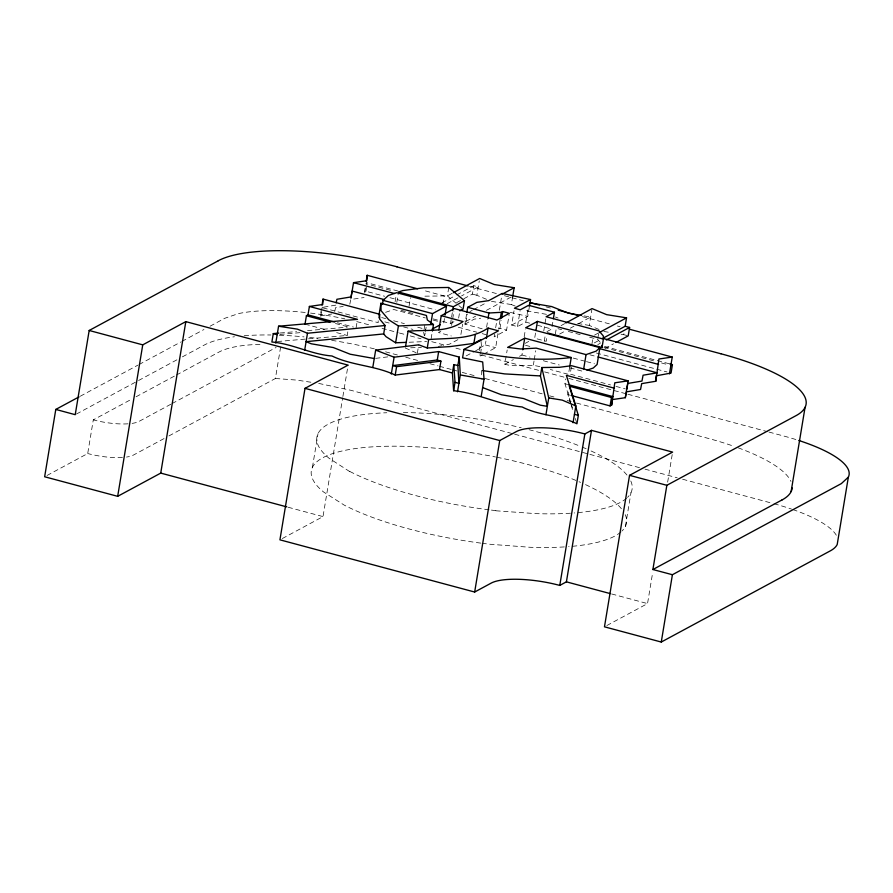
<?xml version="1.0" encoding="UTF-8"?>
<svg xmlns="http://www.w3.org/2000/svg" width="893" height="893" viewBox="0 0 893 893"><rect width="100%" height="100%" fill="white"/><g stroke="black" fill="none" stroke-linecap="round" stroke-linejoin="round"><path stroke-width="0.67" stroke-dasharray="4.46 3.35" d="M47.039 475.467L87.715 453.521L93.296 419.866L131.182 399.428M168.922 435.929L275.412 378.487L280.77 346.171M321.458 308.71L320.263 315.921L331.805 313.99M320.777 316.167L322.284 307.103M312.416 467.363L317.986 433.708M277.366 341.539L347.21 335.455L347.801 331.85M282.333 538.535L323.009 516.601L342.666 397.865M342.89 396.503L348.08 365.114M356.106 327.764L357.111 321.759M364.98 288.517L364.389 292.123L365.974 291.263L384.637 296.264M364.913 292.357L365.985 285.894M366.197 284.599L366.621 282.009M365.974 291.263L366.978 285.247M395.097 301.745L396.168 295.27M396.805 302.381L398.512 292.022M409.05 306.176L410.445 297.76M417.344 353.237L418.739 344.821M424.052 329.696L424.912 324.516M424.755 335.522L425.191 332.933M425.403 331.638L426.262 326.458M431.118 338.771L432.402 331.002M442.816 304.357L444.212 295.94L422.958 290.247M448.766 287.479L447.371 295.896L457.83 304.725M443.732 322.898L444.591 317.718M442.526 321.402L450.541 323.545L451.4 318.377M451.612 317.082L452.472 311.903M451.601 325.432L452.461 320.252M452.673 318.957L453.957 311.188M458.645 318.087L459.638 312.07M460.9 334.495L462.619 324.137M482.187 328.769L464.929 324.148L466.648 313.789M464.862 320.989L466.079 321.313L467.273 314.102M463.869 298.731L472.43 294.11L473.826 285.704L478.28 286.887L461.525 295.929M486.607 299.345L476.884 295.304L479.273 280.882M479.742 350.681L480.322 343.202M480.557 353.617L481.55 347.611L480.925 339.586M486.596 327.251L487.879 319.482M479.53 348.002L485.301 344.899L485.937 341.014M494.599 334.261L494.175 336.84L506.577 330.153L509.144 314.626M495.671 327.787L496.742 321.313M499.332 310.239L501.699 296.007M500.047 320.074L498.54 329.137L499.946 328.378L506.577 330.153M483.738 354.097L495.648 347.667L498.216 332.129M499.946 328.378L501.23 320.609M515.25 306.087L511.376 304.558L512.761 296.141M539.874 366.688C528.578 363.462 516.388 367.715 504.813 364.232L507.179 349.989M529.683 323.166L525.81 322.127L517.482 326.626L511.667 325.063L514.022 310.82M517.482 326.626L520.05 311.088M525.81 322.127L528.377 306.589M524.18 336.817L525.464 329.048M511.667 325.063L527.774 316.379L529.27 307.315M519.492 356.318L521.936 355.001L522.572 351.116M535.521 333.056L534.661 338.235L546.237 341.338L547.041 336.527M533.389 364.947L534.025 361.062M534.237 359.767L535.744 350.715M543.77 330.968L545.913 318.02M544.261 341.316L545.255 335.299M546.907 331.627L551.673 329.059L553.169 319.995M555.323 334.25L556.317 328.244L561.652 329.673M570.727 402.363L564.956 383.744L565.749 378.945M569.656 367.135L568.461 374.357L550.267 369.479M571.364 366.911L570.169 374.122L610.555 384.95M570.772 403.893L567.892 394.606L568.484 391M598.991 329.461L589.257 325.432L591.847 309.804M591.903 344.185L592.896 338.179M597.852 338.123L598.645 333.312M627.087 335.567L623.749 334.674L624.151 332.274M625.413 526.334L630.983 492.679M606.86 625.524L647.537 603.59L652.738 572.201M667.651 482.131L672.619 452.104M334.819 311.211L335.5 307.705L343.191 306.411M349.833 304.167L350.737 299.479L364.054 297.536M561.083 325.621L564.655 323.657M559.688 334.038L564.454 331.426M570.404 328.144L573.976 326.179M578.742 323.567L590.653 317.015L584.145 315.899M80.281 396.224L137.835 365.181M139.051 364.523L180.687 342.064M181.904 341.405L203.95 329.517M210.067 326.213L224.768 318.288L238.375 313.633A106.49 29.346 9.4 0 1 306.522 312.617M76.441 414.028L137.343 381.166M138.571 380.507L177.54 359.477M182.418 356.854L204.341 345.022A138.582 38.243 9.4 0 1 234.424 336.761M136.071 396.782L175.184 375.685M176.412 375.027L219.187 351.954A106.49 29.346 9.4 0 1 262.81 344.296M170.82 404.25L138.995 421.418A35.497 9.778 9.4 0 1 132.097 423.394M172.048 403.591L276.093 347.466M164.033 438.575L133.425 455.073A35.497 9.778 9.4 0 1 126.527 457.06M452.148 293.317L447.371 295.896L422.076 296.208M442.013 302.85L455.475 295.594M456.691 294.936L473.826 285.704M447.17 303.665L460.33 296.576M456.524 302.694L462.641 299.389M469.874 311.612L472.263 310.317M473.457 309.67L486.629 302.571M450.541 323.545L453.934 321.726M440.829 331.236L438.441 332.531L451.278 335.969M466.079 321.313L475.656 316.155M486.428 310.34L511.566 296.789M464.929 324.148L474.161 319.169L480.702 318.221M457.886 339.664L449.57 344.14L443.308 345.424M466.135 355.927L474.44 351.451M475.623 350.804L481.55 347.611M482.544 354.733L480.166 356.017L479.842 352.009M525.251 343.314L528.779 341.405M504.813 364.232L513.375 359.611M594.481 335.132L598.042 333.212M594.28 342.912L599.024 340.345M597.785 344.609L600.241 343.292M604.963 348.404L613.524 343.794M385.575 312.338L393.813 309.514L425.336 317.964M438.296 346.462L442.057 345.691M335.757 305.138L321.647 307.505L378.197 322.663L378.152 320.096M375.607 358.361L387.729 356.876M280.123 333L296.565 331.571M307.516 330.622L347.232 327.162M279.944 334.406L300.718 332.598M409.106 342.242L426.642 341.517M410.657 347.801L421.396 347.377M495.838 510.785L535.588 513.62A159.724 44.025 9.4 0 0 571.14 513.174M275.412 378.487L296.733 380.094L313.197 382.584M318.689 383.41L350.737 390.263L513.308 433.853M491.474 301.365L511.376 304.558M603.858 331.482L609.16 332.33M621.093 334.25L623.749 334.674M546.416 314.325L528.187 311.199L524.314 309.67M577.548 323.422L589.257 325.432M510.249 312.405L527.774 316.379M469.461 286.318L496.363 293.54M504.433 295.706L523.253 300.751M546.114 306.891L551.494 308.331M582.426 316.624L609.327 323.846M617.387 326.012L620.077 326.726M472.43 294.11L476.884 295.304M568.316 331.459L580.316 334.674M589.659 337.186L597.651 339.329L600.241 342.387M537.441 325.253L551.673 329.059M398.032 291.062L367.369 282.847L365.784 283.706L393.679 291.185M604.461 346.395L669.772 363.909M389.973 297.693L435.293 309.838M596.401 353.025L667.038 371.968M589.86 354.789L596.591 356.597M401.08 310.295L415.781 314.236M433.161 318.89L441.187 321.045M433.228 320.085L441.109 322.194M458.254 327.218L476.873 332.207M482.198 333.636L486.194 334.708M525.542 345.29L532.172 347.064M573.25 358.082L585.172 361.274M586.5 361.632L594.448 363.764M485.301 344.899L495.648 347.667M521.936 355.001L529.929 357.144M543.268 360.716L559.264 365.003M569.935 367.86L583.263 371.443M381.657 317.551L385.664 318.622M393.679 320.766L404.373 323.634M417.723 327.218L425.749 329.361M384.838 321.882L390.185 323.322M403.569 326.905L412.923 329.417M615.947 386.39L625.368 388.924M368.597 324.739L361.877 322.942A106.49 29.346 9.4 0 0 356.765 321.614M382.037 328.345L398.155 332.665M399.506 333.033L404.875 334.473M410.255 335.913L421.005 338.793M431.743 341.673L443.843 344.91M455.932 348.158L462.652 349.956M481.461 355.001L539.238 370.483M544.607 371.923L567.457 378.052M568.796 378.409L626.573 393.891M627.913 394.26L767.656 431.71M768.996 432.078L783.775 436.03A106.49 29.346 9.4 0 1 797.471 440.048M337.398 322.753L353.438 327.05M564.956 383.744L567.624 384.47M335.411 323.5L348.605 327.039M305.015 324.148L324.795 329.45M336.661 332.631L347.21 335.455M567.892 394.606L570.527 395.32M385.575 351.82L397.686 355.068M405.746 357.233L417.857 360.482M429.957 363.73L438.028 365.896M439.367 366.253L451.467 369.501M452.818 369.858L456.848 370.941M462.228 372.392L477.018 376.355M485.089 378.52L542.922 394.036M549.641 395.833L555.022 397.285M567.122 400.522L571.163 401.604M576.532 403.056L706.977 438.05A138.582 38.187 9.4 0 1 734.604 446.533M514.658 434.21L588.554 454.012M589.893 454.381L639.611 467.698M644.992 469.149L677.229 477.788M682.609 479.228L772.624 503.362M288.138 507.246L323.009 516.601M611.627 593.957L647.537 603.59M603.947 347.433L656.121 361.509M661.479 362.949L668.165 364.757M555.491 317.037L558.08 318.064M405.288 348.024L416.138 352.713M349.799 471.638L329.048 458.254A159.724 44.025 9.4 0 1 386.814 412.745M458.879 305.607L463.065 309.134M571.14 403.692L573.206 410.345M571.185 405.221L572.826 410.523M575.304 418.482L576.945 423.784M423.628 332.285L424.32 335.69M481.294 370.372L482.03 379.648M774.03 503.741A106.49 29.346 9.4 0 1 791.522 509.088M792.783 509.523A106.49 29.346 9.4 0 1 837.065 536.682M122.453 457.484A35.497 9.778 9.4 0 1 87.715 453.521M310.585 313.086A106.49 29.346 9.4 0 1 344.798 318.834M128.023 423.818A35.497 9.778 9.4 0 1 93.296 419.866M625.212 514.669A159.724 44.025 9.4 0 1 621.963 531.022M621.003 531.904A159.724 44.025 9.4 0 1 568.629 546.616M564.32 546.918A159.724 44.025 9.4 0 1 530.018 547.275L490.29 544.284A159.724 44.025 9.4 0 1 482.131 543.29M480.758 543.111A159.724 44.025 9.4 0 1 344.251 505.137L323.478 491.92A159.724 44.025 9.4 0 1 345.379 450.273A159.724 44.025 9.4 0 1 495.481 456.97M496.843 457.238A159.724 44.025 9.4 0 1 580.539 482.387M585.518 484.631A159.724 44.025 9.4 0 1 621.495 508.831M630.782 481.003A159.724 44.025 9.4 0 1 627.533 497.356M626.573 498.238A159.724 44.025 9.4 0 1 574.199 512.962M495.861 510.617A159.724 44.025 9.4 0 1 490.436 509.981M489.074 509.803A159.724 44.025 9.4 0 1 349.822 471.471M403.335 412.544A159.724 44.025 9.4 0 1 521.199 427.736M529.024 429.689A159.724 44.025 9.4 0 1 580.896 446.522M582.214 447.069A159.724 44.025 9.4 0 1 586.109 448.732M591.088 450.965A159.724 44.025 9.4 0 1 627.065 475.165M738.21 447.828A138.582 38.187 9.4 0 1 790.964 481.439M244.224 335.757A138.582 38.243 9.4 0 1 270.925 334.987M279.297 335.199A138.582 38.243 9.4 0 1 304.011 336.873M309.637 337.442A138.582 38.243 9.4 0 1 317.886 338.414M331.694 340.345A138.582 38.243 9.4 0 1 375.183 349.074"/><path stroke-width="1.34" d="M406.415 342.354L395.621 342.789L385.999 336.661L383.689 333.926L385.084 325.51L379.67 319.091L379.592 314.247L323.043 299.088L322.708 304.513L309.391 306.455L307.996 314.872L306.411 315.731L305.015 324.148M417.645 288.819L367.179 275.29L366.844 280.715L353.528 282.657L350.938 298.284M571.844 395.666L610.075 405.913L611.672 405.065L611.917 400.99M611.672 405.065L614.786 382.807L628.103 380.864L625.323 397.698L612.006 399.64M625.323 397.698L626.451 391.848L640.56 389.482L641.687 383.622L655.797 381.255L656.132 375.83L671.045 373.04L672.429 364.623L669.772 363.909M655.797 381.255L658.922 359.008L672.239 357.066L669.449 373.888M79.064 396.883L55.79 409.429L44.65 476.762L117.675 496.329L160.74 473.1L286.798 506.889M218.305 260.756L89.177 330.477L75.224 414.687L55.79 409.429M117.675 496.329L142.746 344.854L185.822 321.625L348.08 365.114L305.015 388.355L279.933 539.83L474.663 592.026L491.228 583.084A53.245 14.679 9.4 0 1 559.777 585.417L566.408 581.845L610.299 593.611M160.74 473.1L185.822 321.625M278.761 333.122L273.28 333.602L271.885 342.019C292.77 343.805 311.043 354.354 331.984 355.983C352.099 365.706 375.004 365.427 395.208 375.071L439.535 369.557L452.405 373.006L453.622 390.732C477.364 393.054 498.461 404.674 522.159 406.962C539.539 415.892 559.52 415.1 576.945 423.784L578.34 415.379L569.288 386.189L611.471 397.508L613.067 396.648L568.964 384.827M275.781 343.057L278.571 326.224L357.501 319.348L309.391 306.455M304.692 350.078L307.482 333.256L385.084 325.51M322.049 305.105L323.043 299.088M366.175 281.295L367.179 275.29M379.012 314.916L380.931 303.263L426.419 315.452L427.334 319.984L433.473 324.527L432.402 331.002M378.989 317.852L379.592 314.247M382.461 304.245L383.108 300.361L388.355 295.505L396.592 292.681L446.522 306.065L445.015 315.129M372.872 366.945L375.663 350.112L418.739 344.821L427.256 347.991L450.072 346.596L473.87 343.392L480.925 339.586M395.621 342.789L398.412 325.956L388.79 319.839L381.065 310.675L380.931 303.263M391.313 374.033L394.103 357.2L438.664 351.574L459.259 357.1L460.308 374.948L457.517 391.77M395.208 375.071L396.604 366.655L440.93 361.14L439.535 369.557M405.511 346.73L408.079 331.191C426.452 329.55 447.058 332.944 463.043 321.547L441.231 315.698L438.865 329.941M430.828 323.969L432.536 313.61L446.522 306.065M427.256 347.991L428.651 339.574C448.688 337.945 470.79 339.798 488.08 328.066L498.428 330.834L463.958 349.431L462.574 357.847L482.689 361.966L484.051 379.168L481.26 396.001M396.604 366.655L392.708 365.617L437.269 359.991L438.664 351.574M452.684 310.608L453.331 306.723L464.46 300.718L448.766 287.479L423.472 287.803L402.877 290.538L398.512 292.022L453.331 306.723M452.405 373.006L453.8 364.59L457.863 365.516L458.913 383.365L455.017 382.316L453.8 364.59M464.46 300.718L463.065 309.134L459.839 310.876M453.622 390.732L455.017 382.316M457.863 365.516L459.259 357.1M466.86 312.494L467.72 307.315L476.94 302.336L488.728 300.64L502.123 293.417L530.554 299.546L529.482 306.02M473.87 343.392L475.266 334.975M488.091 318.187L488.951 313.008L501.33 312.304L502.726 311.545L509.356 313.331L496.966 320.018L454.381 308.598L441.231 315.698M486.372 338.425L488.08 328.066M500.259 318.779L501.33 312.304M501.654 318.02L502.726 311.545M512.761 296.141L514.156 287.725L494.264 284.532L479.664 278.482L453.354 292.67M474.663 592.026L499.734 440.539L516.299 431.609A53.245 14.679 9.4 0 1 584.859 433.942L591.49 430.359L672.619 452.104L629.543 475.344L604.472 626.819L661.266 642.045L830.233 550.903A106.49 29.346 9.4 0 0 837.21 544.462L848.35 477.141A106.49 29.346 9.4 0 0 798.788 440.472M522.796 349.822L524.716 338.168L586.054 354.61L596.055 351.183L599.884 347.645L525.676 327.753L537.441 321.402L603.4 339.083L602.016 347.5L547.632 332.922M535.945 330.466L537.441 321.402M482.655 387.584L501.431 394.762L523.555 398.546L540.377 405.199L547.331 406.337L540.432 375.942L541.828 367.525L559.554 367.302L571.565 365.706L628.103 380.864M553.381 318.701L554.453 312.226L528.6 305.294L520.262 309.793L514.457 308.23L530.554 299.546M545.947 414.754L548.726 397.921L541.828 367.525M569.846 365.94L571.241 357.524L536.168 348.125L520.82 348.996L507.604 347.399L524.716 338.168M573.049 422.746L575.84 405.913L566.352 375.339L614.451 388.232M583.698 368.854L586.054 354.61M559.777 585.417L584.859 433.942M599.884 347.645L597.104 364.478L593.276 368.016L587.025 370.16M566.408 581.845L591.49 430.359M610.075 405.913L611.471 397.508M603.78 337.788L625.145 326.258L626.54 317.841L606.637 314.649L592.048 308.598L565.838 323.009M625.145 326.258L629.598 327.452L628.203 335.868L615.969 342.466M848.35 477.141L841.373 483.582L672.407 574.724L652.895 569.522L666.848 485.301L795.953 415.691A138.582 38.165 9.4 0 0 720.952 353.773M661.266 642.045L672.407 574.724M791.12 491.53L805.073 407.275M336.214 302.794L336.895 299.289L351.005 296.923L352.132 291.062L383.901 299.501M626.719 389.281L627.846 383.432L641.955 381.065L643.083 375.216L657.192 372.839L597.93 356.954M432.078 329.182L440.238 324.784M502.19 294.177L514.156 287.725M554.453 312.226L546.125 316.725L599.047 330.912L603.344 336.014L603.4 339.083M599.236 332.576L626.54 317.841M606.358 339.987L629.598 327.452M670.844 365.483L672.429 364.623M652.895 569.522L782 499.946M571.241 357.524C535.454 361.933 498.986 357.211 463.958 349.431M383.689 333.926L306.087 341.673L311.255 343.783L333.368 347.567L350.19 354.22L374.267 358.528M398.412 325.956L433.473 324.527M540.432 375.942L504.623 373.899L482.666 370.584M278.571 326.224L297.447 329.149L307.482 333.256M548.726 397.921L562.266 400.131L575.84 405.913M529.582 302.783L551.707 306.578L568.528 313.231L581.544 315.452M460.308 374.948L484.051 379.168M353.528 282.657L394.561 293.54M396.849 266.84L468.122 285.961M529.984 302.56L539.394 305.082M558.225 310.139L578.396 315.542M629.498 329.249L720.941 353.784M467.72 307.315L488.951 313.008M599.326 348.538L658.587 364.422M383.108 300.361L432.536 313.61M307.996 314.872L334.73 322.038M306.411 315.731L330.142 322.094M273.28 333.602L277.176 334.641M574.445 414.33L578.34 415.379M305.015 388.355L499.734 440.539M89.177 330.477L142.746 344.854M629.543 475.344L666.848 485.301M602.663 338.302L672.239 357.066M428.651 339.574L408.079 331.191M437.269 359.991L440.93 361.14M375.663 350.112L394.103 357.2M601.971 345.457L602.016 347.5M792.169 487.924A138.582 38.187 9.4 0 1 782.022 499.957M218.26 260.745A138.582 38.265 9.4 0 1 396.939 266.795"/></g></svg>
